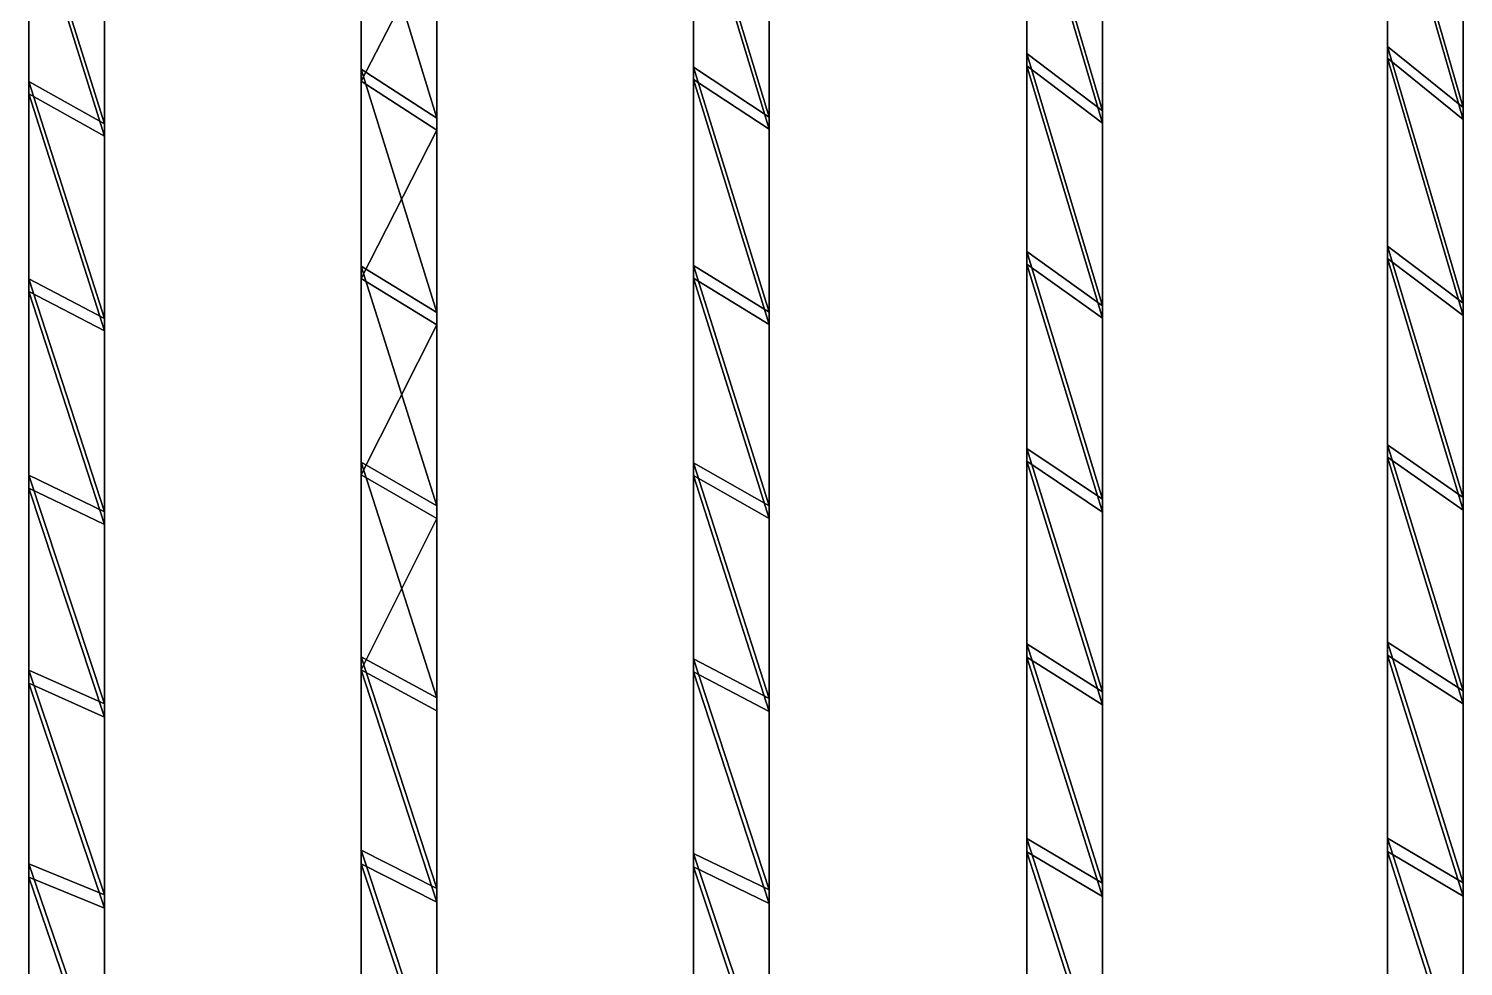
# Model space of a CAD drawing. Header units: inches. Extents: x -754 to 754, y 2181 to 6840.
# Drawn here: x -727 to -223, y 3321 to 3650 of the extents above; entities that cross this region are included whole.
import ezdxf

# ---------------------------------------------------------------- set-up
doc = ezdxf.new("R2010")
doc.units = ezdxf.units.IN
doc.header["$LTSCALE"] = 12.361043
doc.header["$MEASUREMENT"] = 0
for name, color, linetype in [('152', 7, 'CONTINUOUS'), ('154', 7, 'CONTINUOUS'), ('155', 7, 'CONTINUOUS'), ('161', 7, 'CONTINUOUS'), ('163', 7, 'CONTINUOUS'), ('164', 7, 'CONTINUOUS'), ('170', 7, 'CONTINUOUS'), ('171', 7, 'CONTINUOUS'), ('172', 7, 'CONTINUOUS'), ('174', 7, 'CONTINUOUS'), ('175', 7, 'CONTINUOUS'), ('177', 7, 'CONTINUOUS'), ('178', 7, 'CONTINUOUS'), ('190', 7, 'CONTINUOUS'), ('192', 7, 'CONTINUOUS'), ('193', 7, 'CONTINUOUS'), ('45', 7, 'CONTINUOUS'), ('49', 7, 'CONTINUOUS'), ('53', 7, 'CONTINUOUS'), ('57', 7, 'CONTINUOUS')]:
    doc.layers.add(name, color=color, linetype=linetype)

msp = doc.modelspace()

# ---------------------------------------------------------------- linework, layer by layer
at = {"layer": '152', "color": 7, "linetype": 'CONTINUOUS', "true_color": 0xa89b88}
for points in [[(-493.59, 3702.86, 45152.93), (-493.59, 3632.69, 45120.29), (-467.01, 3615.23, 45112.01), (-493.59, 3702.86, 45152.93)], [(-493.59, 3702.86, 45152.93), (-467.01, 3615.23, 45112.01), (-467.01, 3684.21, 45144.35), (-493.59, 3702.86, 45152.93)], [(-493.59, 3632.69, 45120.29), (-493.59, 3562.92, 45086.8), (-467.01, 3546.66, 45078.84), (-493.59, 3632.69, 45120.29)], [(-493.59, 3632.69, 45120.29), (-467.01, 3546.66, 45078.84), (-467.01, 3615.23, 45112.01), (-493.59, 3632.69, 45120.29)], [(-493.59, 3562.92, 45086.8), (-493.59, 3493.57, 45052.47), (-467.01, 3478.48, 45044.86), (-493.59, 3562.92, 45086.8)], [(-493.59, 3562.92, 45086.8), (-467.01, 3478.48, 45044.86), (-467.01, 3546.66, 45078.84), (-493.59, 3562.92, 45086.8)], [(-493.59, 3493.57, 45052.47), (-493.59, 3424.64, 45017.3), (-467.01, 3410.7, 45010.05), (-493.59, 3493.57, 45052.47)], [(-493.59, 3493.57, 45052.47), (-467.01, 3410.7, 45010.05), (-467.01, 3478.48, 45044.86), (-493.59, 3493.57, 45052.47)], [(-493.59, 3424.64, 45017.3), (-493.59, 3356.15, 44981.29), (-467.01, 3343.33, 44974.43), (-493.59, 3424.64, 45017.3)], [(-493.59, 3424.64, 45017.3), (-467.01, 3343.33, 44974.43), (-467.01, 3410.7, 45010.05), (-493.59, 3424.64, 45017.3)], [(-493.59, 3356.15, 44981.29), (-493.59, 3288.1, 44944.45), (-467.01, 3276.4, 44938.01), (-493.59, 3356.15, 44981.29)], [(-493.59, 3356.15, 44981.29), (-467.01, 3276.4, 44938.01), (-467.01, 3343.33, 44974.43), (-493.59, 3356.15, 44981.29)]]:
    msp.add_3dface(points, dxfattribs=at)
at = {"layer": '154', "color": 7, "linetype": 'CONTINUOUS', "true_color": 0xa89b88}
for points in [[(-493.6, 3707.03, 45143.84), (-493.6, 3636.97, 45111.26), (-493.59, 3702.86, 45152.93), (-493.6, 3707.03, 45143.84)], [(-493.59, 3702.86, 45152.93), (-493.6, 3636.97, 45111.26), (-493.59, 3632.69, 45120.29), (-493.59, 3702.86, 45152.93)], [(-493.6, 3636.97, 45111.26), (-493.6, 3567.31, 45077.82), (-493.59, 3632.69, 45120.29), (-493.6, 3636.97, 45111.26)], [(-493.59, 3632.69, 45120.29), (-493.6, 3567.31, 45077.82), (-493.59, 3562.92, 45086.8), (-493.59, 3632.69, 45120.29)], [(-493.6, 3567.31, 45077.82), (-493.6, 3498.07, 45043.54), (-493.59, 3562.92, 45086.8), (-493.6, 3567.31, 45077.82)], [(-493.59, 3562.92, 45086.8), (-493.6, 3498.07, 45043.54), (-493.59, 3493.57, 45052.47), (-493.59, 3562.92, 45086.8)], [(-493.6, 3498.07, 45043.54), (-493.6, 3429.25, 45008.43), (-493.59, 3493.57, 45052.47), (-493.6, 3498.07, 45043.54)], [(-493.59, 3493.57, 45052.47), (-493.6, 3429.25, 45008.43), (-493.59, 3424.64, 45017.3), (-493.59, 3493.57, 45052.47)], [(-493.6, 3429.25, 45008.43), (-493.6, 3360.87, 44972.47), (-493.59, 3424.64, 45017.3), (-493.6, 3429.25, 45008.43)], [(-493.59, 3424.64, 45017.3), (-493.6, 3360.87, 44972.47), (-493.59, 3356.15, 44981.29), (-493.59, 3424.64, 45017.3)], [(-493.6, 3360.87, 44972.47), (-493.6, 3292.93, 44935.69), (-493.59, 3356.15, 44981.29), (-493.6, 3360.87, 44972.47)], [(-493.59, 3356.15, 44981.29), (-493.6, 3292.93, 44935.69), (-493.59, 3288.1, 44944.45), (-493.59, 3356.15, 44981.29)]]:
    msp.add_3dface(points, dxfattribs=at)
at = {"layer": '155', "color": 7, "linetype": 'CONTINUOUS', "true_color": 0xa89b88}
for points in [[(-467, 3619.43, 45102.93), (-467, 3688.29, 45135.23), (-467.01, 3615.23, 45112.01), (-467, 3619.43, 45102.93)], [(-467.01, 3615.23, 45112.01), (-467, 3688.29, 45135.23), (-467.01, 3684.21, 45144.35), (-467.01, 3615.23, 45112.01)], [(-467, 3550.96, 45069.82), (-467, 3619.43, 45102.93), (-467.01, 3546.66, 45078.84), (-467, 3550.96, 45069.82)], [(-467.01, 3546.66, 45078.84), (-467, 3619.43, 45102.93), (-467.01, 3615.23, 45112.01), (-467.01, 3546.66, 45078.84)], [(-467, 3482.9, 45035.89), (-467, 3550.96, 45069.82), (-467.01, 3478.48, 45044.86), (-467, 3482.9, 45035.89)], [(-467.01, 3478.48, 45044.86), (-467, 3550.96, 45069.82), (-467.01, 3546.66, 45078.84), (-467.01, 3478.48, 45044.86)], [(-467, 3415.25, 45001.15), (-467, 3482.9, 45035.89), (-467.01, 3410.7, 45010.05), (-467, 3415.25, 45001.15)], [(-467.01, 3410.7, 45010.05), (-467, 3482.9, 45035.89), (-467.01, 3478.48, 45044.86), (-467.01, 3410.7, 45010.05)], [(-467, 3348.03, 44965.6), (-467, 3415.25, 45001.15), (-467.01, 3343.33, 44974.43), (-467, 3348.03, 44965.6)], [(-467.01, 3343.33, 44974.43), (-467, 3415.25, 45001.15), (-467.01, 3410.7, 45010.05), (-467.01, 3343.33, 44974.43)], [(-467, 3281.23, 44929.25), (-467, 3348.03, 44965.6), (-467.01, 3276.4, 44938.01), (-467, 3281.23, 44929.25)], [(-467.01, 3276.4, 44938.01), (-467, 3348.03, 44965.6), (-467.01, 3343.33, 44974.43), (-467.01, 3276.4, 44938.01)]]:
    msp.add_3dface(points, dxfattribs=at)
at = {"layer": '161', "color": 7, "linetype": 'CONTINUOUS', "true_color": 0xa89b88}
for points in [[(-610.29, 3701.87, 45152.47), (-610.29, 3632.12, 45120.02), (-583.71, 3683.57, 45144.06), (-610.29, 3701.87, 45152.47)], [(-610.29, 3632.12, 45120.02), (-583.71, 3614.83, 45111.82), (-583.71, 3683.57, 45144.06), (-610.29, 3632.12, 45120.02)], [(-610.29, 3632.12, 45120.02), (-610.29, 3562.78, 45086.74), (-583.71, 3614.83, 45111.82), (-610.29, 3632.12, 45120.02)], [(-610.29, 3562.78, 45086.74), (-583.71, 3546.46, 45078.75), (-583.71, 3614.83, 45111.82), (-610.29, 3562.78, 45086.74)], [(-610.29, 3562.78, 45086.74), (-610.29, 3493.84, 45052.61), (-583.71, 3546.46, 45078.75), (-610.29, 3562.78, 45086.74)], [(-610.29, 3493.84, 45052.61), (-583.71, 3478.49, 45044.87), (-583.71, 3546.46, 45078.75), (-610.29, 3493.84, 45052.61)], [(-610.29, 3493.84, 45052.61), (-610.29, 3425.33, 45017.67), (-583.71, 3478.49, 45044.87), (-610.29, 3493.84, 45052.61)], [(-610.29, 3425.33, 45017.67), (-583.71, 3410.93, 45010.18), (-583.71, 3478.49, 45044.87), (-610.29, 3425.33, 45017.67)], [(-610.29, 3425.33, 45017.67), (-610.29, 3357.27, 44981.9), (-583.71, 3343.8, 44974.69), (-610.29, 3425.33, 45017.67)], [(-610.29, 3425.33, 45017.67), (-583.71, 3343.8, 44974.69), (-583.71, 3410.93, 45010.18), (-610.29, 3425.33, 45017.67)], [(-610.29, 3357.27, 44981.9), (-610.29, 3289.64, 44945.31), (-583.71, 3277.1, 44938.41), (-610.29, 3357.27, 44981.9)], [(-610.29, 3357.27, 44981.9), (-583.71, 3277.1, 44938.41), (-583.71, 3343.8, 44974.69), (-610.29, 3357.27, 44981.9)]]:
    msp.add_3dface(points, dxfattribs=at)
at = {"layer": '163', "color": 7, "linetype": 'CONTINUOUS', "true_color": 0xa89b88}
for points in [[(-610.3, 3705.94, 45143.35), (-610.3, 3636.33, 45110.97), (-610.29, 3632.12, 45120.02), (-610.3, 3705.94, 45143.35)], [(-610.29, 3701.87, 45152.47), (-610.3, 3705.94, 45143.35), (-610.29, 3632.12, 45120.02), (-610.29, 3701.87, 45152.47)], [(-610.3, 3636.33, 45110.97), (-610.3, 3567.11, 45077.74), (-610.29, 3562.78, 45086.74), (-610.3, 3636.33, 45110.97)], [(-610.29, 3632.12, 45120.02), (-610.3, 3636.33, 45110.97), (-610.29, 3562.78, 45086.74), (-610.29, 3632.12, 45120.02)], [(-610.3, 3567.11, 45077.74), (-610.3, 3498.31, 45043.68), (-610.29, 3493.84, 45052.61), (-610.3, 3567.11, 45077.74)], [(-610.29, 3562.78, 45086.74), (-610.3, 3567.11, 45077.74), (-610.29, 3493.84, 45052.61), (-610.29, 3562.78, 45086.74)], [(-610.3, 3498.31, 45043.68), (-610.3, 3429.93, 45008.79), (-610.29, 3493.84, 45052.61), (-610.3, 3498.31, 45043.68)], [(-610.29, 3493.84, 45052.61), (-610.3, 3429.93, 45008.79), (-610.29, 3425.33, 45017.67), (-610.29, 3493.84, 45052.61)], [(-610.3, 3429.93, 45008.79), (-610.3, 3361.98, 44973.08), (-610.29, 3425.33, 45017.67), (-610.3, 3429.93, 45008.79)], [(-610.29, 3425.33, 45017.67), (-610.3, 3361.98, 44973.08), (-610.29, 3357.27, 44981.9), (-610.29, 3425.33, 45017.67)], [(-610.3, 3361.98, 44973.08), (-610.3, 3294.47, 44936.55), (-610.29, 3357.27, 44981.9), (-610.3, 3361.98, 44973.08)], [(-610.29, 3357.27, 44981.9), (-610.3, 3294.47, 44936.55), (-610.29, 3289.64, 44945.31), (-610.29, 3357.27, 44981.9)]]:
    msp.add_3dface(points, dxfattribs=at)
at = {"layer": '164', "color": 7, "linetype": 'CONTINUOUS', "true_color": 0xa89b88}
for points in [[(-583.7, 3619.1, 45102.79), (-583.7, 3687.75, 45134.99), (-583.71, 3614.83, 45111.82), (-583.7, 3619.1, 45102.79)], [(-583.71, 3614.83, 45111.82), (-583.7, 3687.75, 45134.99), (-583.71, 3683.57, 45144.06), (-583.71, 3614.83, 45111.82)], [(-583.7, 3550.84, 45069.78), (-583.7, 3619.1, 45102.79), (-583.71, 3546.46, 45078.75), (-583.7, 3550.84, 45069.78)], [(-583.71, 3546.46, 45078.75), (-583.7, 3619.1, 45102.79), (-583.71, 3614.83, 45111.82), (-583.71, 3546.46, 45078.75)], [(-583.7, 3482.99, 45035.95), (-583.7, 3550.84, 45069.78), (-583.71, 3478.49, 45044.87), (-583.7, 3482.99, 45035.95)], [(-583.71, 3478.49, 45044.87), (-583.7, 3550.84, 45069.78), (-583.71, 3546.46, 45078.75), (-583.71, 3478.49, 45044.87)], [(-583.7, 3415.55, 45001.32), (-583.7, 3482.99, 45035.95), (-583.71, 3410.93, 45010.18), (-583.7, 3415.55, 45001.32)], [(-583.71, 3410.93, 45010.18), (-583.7, 3482.99, 45035.95), (-583.71, 3478.49, 45044.87), (-583.71, 3410.93, 45010.18)], [(-583.7, 3348.53, 44965.89), (-583.7, 3415.55, 45001.32), (-583.71, 3343.8, 44974.69), (-583.7, 3348.53, 44965.89)], [(-583.71, 3343.8, 44974.69), (-583.7, 3415.55, 45001.32), (-583.71, 3410.93, 45010.18), (-583.71, 3343.8, 44974.69)], [(-583.7, 3281.94, 44929.66), (-583.7, 3348.53, 44965.89), (-583.71, 3277.1, 44938.41), (-583.7, 3281.94, 44929.66)], [(-583.71, 3277.1, 44938.41), (-583.7, 3348.53, 44965.89), (-583.71, 3343.8, 44974.69), (-583.71, 3277.1, 44938.41)]]:
    msp.add_3dface(points, dxfattribs=at)
at = {"layer": '170', "color": 7, "linetype": 'CONTINUOUS', "true_color": 0xa89b88}
for points in [[(-249.9, 3644.3, 45114.71), (-249.9, 3714.88, 45147.43), (-223.3, 3622.85, 45104.56), (-249.9, 3644.3, 45114.71)], [(-223.3, 3622.85, 45104.56), (-249.9, 3714.88, 45147.43), (-223.3, 3691.96, 45136.92), (-223.3, 3622.85, 45104.56)], [(-249.9, 3574.14, 45081.14), (-249.9, 3644.3, 45114.71), (-223.3, 3554.15, 45071.38), (-249.9, 3574.14, 45081.14)], [(-223.3, 3554.15, 45071.38), (-249.9, 3644.3, 45114.71), (-223.3, 3622.85, 45104.56), (-223.3, 3554.15, 45071.38)], [(-249.9, 3504.4, 45046.71), (-249.9, 3574.14, 45081.14), (-223.3, 3485.85, 45037.38), (-249.9, 3504.4, 45046.71)], [(-223.3, 3485.85, 45037.38), (-249.9, 3574.14, 45081.14), (-223.3, 3554.15, 45071.38), (-223.3, 3485.85, 45037.38)], [(-249.9, 3435.08, 45011.44), (-249.9, 3504.4, 45046.71), (-223.3, 3417.97, 45002.56), (-249.9, 3435.08, 45011.44)], [(-223.3, 3417.97, 45002.56), (-249.9, 3504.4, 45046.71), (-223.3, 3485.85, 45037.38), (-223.3, 3417.97, 45002.56)], [(-249.9, 3366.21, 44975.31), (-249.9, 3435.08, 45011.44), (-223.3, 3350.51, 44966.93), (-249.9, 3366.21, 44975.31)], [(-223.3, 3350.51, 44966.93), (-249.9, 3435.08, 45011.44), (-223.3, 3417.97, 45002.56), (-223.3, 3350.51, 44966.93)], [(-249.9, 3297.78, 44938.35), (-249.9, 3366.21, 44975.31), (-223.3, 3283.49, 44930.49), (-249.9, 3297.78, 44938.35)], [(-223.3, 3283.49, 44930.49), (-249.9, 3366.21, 44975.31), (-223.3, 3350.51, 44966.93), (-223.3, 3283.49, 44930.49)]]:
    msp.add_3dface(points, dxfattribs=at)
at = {"layer": '171', "color": 7, "linetype": 'CONTINUOUS', "true_color": 0xa89b88}
for points in [[(-223.32, 3618.62, 45113.62), (-223.32, 3687.81, 45146.01), (-249.88, 3710.75, 45156.53), (-223.32, 3618.62, 45113.62)], [(-223.32, 3618.62, 45113.62), (-249.88, 3710.75, 45156.53), (-249.88, 3640.09, 45123.78), (-223.32, 3618.62, 45113.62)], [(-223.31, 3549.81, 45080.39), (-249.88, 3640.09, 45123.78), (-249.89, 3569.83, 45090.16), (-223.31, 3549.81, 45080.39)], [(-223.31, 3549.81, 45080.39), (-223.32, 3618.62, 45113.62), (-249.88, 3640.09, 45123.78), (-223.31, 3549.81, 45080.39)], [(-223.31, 3481.4, 45046.33), (-223.31, 3549.81, 45080.39), (-249.89, 3569.83, 45090.16), (-223.31, 3481.4, 45046.33)], [(-223.31, 3481.4, 45046.33), (-249.89, 3569.83, 45090.16), (-249.89, 3499.97, 45055.68), (-223.31, 3481.4, 45046.33)], [(-223.31, 3413.4, 45011.45), (-223.31, 3481.4, 45046.33), (-249.89, 3499.97, 45055.68), (-223.31, 3413.4, 45011.45)], [(-223.31, 3413.4, 45011.45), (-249.89, 3499.97, 45055.68), (-249.89, 3430.54, 45020.34), (-223.31, 3413.4, 45011.45)], [(-223.31, 3345.83, 44975.76), (-223.31, 3413.4, 45011.45), (-249.89, 3430.54, 45020.34), (-223.31, 3345.83, 44975.76)], [(-223.31, 3345.83, 44975.76), (-249.89, 3430.54, 45020.34), (-249.89, 3361.55, 44984.16), (-223.31, 3345.83, 44975.76)], [(-223.31, 3278.7, 44939.27), (-223.31, 3345.83, 44975.76), (-249.89, 3361.55, 44984.16), (-223.31, 3278.7, 44939.27)], [(-223.31, 3278.7, 44939.27), (-249.89, 3361.55, 44984.16), (-249.89, 3293.01, 44947.14), (-223.31, 3278.7, 44939.27)]]:
    msp.add_3dface(points, dxfattribs=at)
at = {"layer": '172', "color": 7, "linetype": 'CONTINUOUS', "true_color": 0xa89b88}
for points in [[(-223.3, 3622.85, 45104.56), (-223.3, 3691.96, 45136.92), (-223.32, 3618.62, 45113.62), (-223.3, 3622.85, 45104.56)], [(-223.32, 3618.62, 45113.62), (-223.3, 3691.96, 45136.92), (-223.32, 3687.81, 45146.01), (-223.32, 3618.62, 45113.62)], [(-223.31, 3549.81, 45080.39), (-223.3, 3622.85, 45104.56), (-223.32, 3618.62, 45113.62), (-223.31, 3549.81, 45080.39)], [(-223.3, 3554.15, 45071.38), (-223.3, 3622.85, 45104.56), (-223.31, 3549.81, 45080.39), (-223.3, 3554.15, 45071.38)], [(-223.3, 3485.85, 45037.38), (-223.3, 3554.15, 45071.38), (-223.31, 3481.4, 45046.33), (-223.3, 3485.85, 45037.38)], [(-223.31, 3481.4, 45046.33), (-223.3, 3554.15, 45071.38), (-223.31, 3549.81, 45080.39), (-223.31, 3481.4, 45046.33)], [(-223.3, 3417.97, 45002.56), (-223.3, 3485.85, 45037.38), (-223.31, 3413.4, 45011.45), (-223.3, 3417.97, 45002.56)], [(-223.31, 3413.4, 45011.45), (-223.3, 3485.85, 45037.38), (-223.31, 3481.4, 45046.33), (-223.31, 3413.4, 45011.45)], [(-223.3, 3350.51, 44966.93), (-223.3, 3417.97, 45002.56), (-223.31, 3345.83, 44975.76), (-223.3, 3350.51, 44966.93)], [(-223.31, 3345.83, 44975.76), (-223.3, 3417.97, 45002.56), (-223.31, 3413.4, 45011.45), (-223.31, 3345.83, 44975.76)], [(-223.3, 3283.49, 44930.49), (-223.3, 3350.51, 44966.93), (-223.31, 3278.7, 44939.27), (-223.3, 3283.49, 44930.49)], [(-223.31, 3278.7, 44939.27), (-223.3, 3350.51, 44966.93), (-223.31, 3345.83, 44975.76), (-223.31, 3278.7, 44939.27)]]:
    msp.add_3dface(points, dxfattribs=at)
at = {"layer": '174', "color": 7, "linetype": 'CONTINUOUS', "true_color": 0xa89b88}
for points in [[(-249.9, 3714.88, 45147.43), (-249.9, 3644.3, 45114.71), (-249.88, 3640.09, 45123.78), (-249.9, 3714.88, 45147.43)], [(-249.88, 3710.75, 45156.53), (-249.9, 3714.88, 45147.43), (-249.88, 3640.09, 45123.78), (-249.88, 3710.75, 45156.53)], [(-249.9, 3644.3, 45114.71), (-249.9, 3574.14, 45081.14), (-249.89, 3569.83, 45090.16), (-249.9, 3644.3, 45114.71)], [(-249.88, 3640.09, 45123.78), (-249.9, 3644.3, 45114.71), (-249.89, 3569.83, 45090.16), (-249.88, 3640.09, 45123.78)], [(-249.9, 3574.14, 45081.14), (-249.9, 3504.4, 45046.71), (-249.89, 3499.97, 45055.68), (-249.9, 3574.14, 45081.14)], [(-249.89, 3569.83, 45090.16), (-249.9, 3574.14, 45081.14), (-249.89, 3499.97, 45055.68), (-249.89, 3569.83, 45090.16)], [(-249.9, 3504.4, 45046.71), (-249.9, 3435.08, 45011.44), (-249.89, 3430.54, 45020.34), (-249.9, 3504.4, 45046.71)], [(-249.89, 3499.97, 45055.68), (-249.9, 3504.4, 45046.71), (-249.89, 3430.54, 45020.34), (-249.89, 3499.97, 45055.68)], [(-249.9, 3435.08, 45011.44), (-249.9, 3366.21, 44975.31), (-249.89, 3361.55, 44984.16), (-249.9, 3435.08, 45011.44)], [(-249.89, 3430.54, 45020.34), (-249.9, 3435.08, 45011.44), (-249.89, 3361.55, 44984.16), (-249.89, 3430.54, 45020.34)], [(-249.9, 3366.21, 44975.31), (-249.9, 3297.78, 44938.35), (-249.89, 3293.01, 44947.14), (-249.9, 3366.21, 44975.31)], [(-249.89, 3361.55, 44984.16), (-249.9, 3366.21, 44975.31), (-249.89, 3293.01, 44947.14), (-249.89, 3361.55, 44984.16)]]:
    msp.add_3dface(points, dxfattribs=at)
at = {"layer": '175', "color": 7, "linetype": 'CONTINUOUS', "true_color": 0xa89b88}
for points in [[(-376.58, 3707.51, 45155.05), (-376.59, 3637.47, 45122.54), (-350.01, 3617.35, 45113.01), (-376.58, 3707.51, 45155.05)], [(-376.58, 3707.51, 45155.05), (-350.01, 3617.35, 45113.01), (-350.02, 3686.27, 45145.3), (-376.58, 3707.51, 45155.05)], [(-376.59, 3637.47, 45122.54), (-376.59, 3567.84, 45089.19), (-350.01, 3548.83, 45079.91), (-376.59, 3637.47, 45122.54)], [(-376.59, 3637.47, 45122.54), (-350.01, 3548.83, 45079.91), (-350.01, 3617.35, 45113.01), (-376.59, 3637.47, 45122.54)], [(-376.59, 3567.84, 45089.19), (-376.59, 3498.62, 45055), (-350.01, 3480.73, 45045.99), (-376.59, 3567.84, 45089.19)], [(-376.59, 3567.84, 45089.19), (-350.01, 3480.73, 45045.99), (-350.01, 3548.83, 45079.91), (-376.59, 3567.84, 45089.19)], [(-376.59, 3498.62, 45055), (-376.59, 3429.84, 45019.98), (-350.01, 3413.04, 45011.26), (-376.59, 3498.62, 45055)], [(-376.59, 3498.62, 45055), (-350.01, 3413.04, 45011.26), (-350.01, 3480.73, 45045.99), (-376.59, 3498.62, 45055)], [(-376.59, 3429.84, 45019.98), (-376.59, 3361.48, 44984.12), (-350.01, 3345.77, 44975.73), (-376.59, 3429.84, 45019.98)], [(-376.59, 3429.84, 45019.98), (-350.01, 3345.77, 44975.73), (-350.01, 3413.04, 45011.26), (-376.59, 3429.84, 45019.98)], [(-376.59, 3361.48, 44984.12), (-376.59, 3293.55, 44947.44), (-350.01, 3278.92, 44939.39), (-376.59, 3361.48, 44984.12)], [(-376.59, 3361.48, 44984.12), (-350.01, 3278.92, 44939.39), (-350.01, 3345.77, 44975.73), (-376.59, 3361.48, 44984.12)]]:
    msp.add_3dface(points, dxfattribs=at)
at = {"layer": '177', "color": 7, "linetype": 'CONTINUOUS', "true_color": 0xa89b88}
for points in [[(-376.6, 3711.67, 45145.96), (-376.6, 3641.75, 45113.51), (-376.58, 3707.51, 45155.05), (-376.6, 3711.67, 45145.96)], [(-376.58, 3707.51, 45155.05), (-376.6, 3641.75, 45113.51), (-376.59, 3637.47, 45122.54), (-376.58, 3707.51, 45155.05)], [(-376.6, 3641.75, 45113.51), (-376.6, 3572.22, 45080.21), (-376.59, 3637.47, 45122.54), (-376.6, 3641.75, 45113.51)], [(-376.59, 3637.47, 45122.54), (-376.6, 3572.22, 45080.21), (-376.59, 3567.84, 45089.19), (-376.59, 3637.47, 45122.54)], [(-376.6, 3572.22, 45080.21), (-376.6, 3503.11, 45046.08), (-376.59, 3567.84, 45089.19), (-376.6, 3572.22, 45080.21)], [(-376.59, 3567.84, 45089.19), (-376.6, 3503.11, 45046.08), (-376.59, 3498.62, 45055), (-376.59, 3567.84, 45089.19)], [(-376.6, 3503.11, 45046.08), (-376.6, 3434.43, 45011.1), (-376.59, 3498.62, 45055), (-376.6, 3503.11, 45046.08)], [(-376.59, 3498.62, 45055), (-376.6, 3434.43, 45011.1), (-376.59, 3429.84, 45019.98), (-376.59, 3498.62, 45055)], [(-376.6, 3434.43, 45011.1), (-376.6, 3366.17, 44975.3), (-376.59, 3429.84, 45019.98), (-376.6, 3434.43, 45011.1)], [(-376.59, 3429.84, 45019.98), (-376.6, 3366.17, 44975.3), (-376.59, 3361.48, 44984.12), (-376.59, 3429.84, 45019.98)], [(-376.6, 3366.17, 44975.3), (-376.6, 3298.36, 44938.68), (-376.59, 3361.48, 44984.12), (-376.6, 3366.17, 44975.3)], [(-376.59, 3361.48, 44984.12), (-376.6, 3298.36, 44938.68), (-376.59, 3293.55, 44947.44), (-376.59, 3361.48, 44984.12)]]:
    msp.add_3dface(points, dxfattribs=at)
at = {"layer": '178', "color": 7, "linetype": 'CONTINUOUS', "true_color": 0xa89b88}
for points in [[(-350.01, 3617.35, 45113.01), (-350, 3690.44, 45136.22), (-350.02, 3686.27, 45145.3), (-350.01, 3617.35, 45113.01)], [(-350, 3621.64, 45103.99), (-350, 3690.44, 45136.22), (-350.01, 3617.35, 45113.01), (-350, 3621.64, 45103.99)], [(-350, 3553.23, 45070.94), (-350, 3621.64, 45103.99), (-350.01, 3548.83, 45079.91), (-350, 3553.23, 45070.94)], [(-350.01, 3548.83, 45079.91), (-350, 3621.64, 45103.99), (-350.01, 3617.35, 45113.01), (-350.01, 3548.83, 45079.91)], [(-350, 3485.23, 45037.07), (-350, 3553.23, 45070.94), (-350.01, 3480.73, 45045.99), (-350, 3485.23, 45037.07)], [(-350.01, 3480.73, 45045.99), (-350, 3553.23, 45070.94), (-350.01, 3548.83, 45079.91), (-350.01, 3480.73, 45045.99)], [(-350, 3417.64, 45002.4), (-350, 3485.23, 45037.07), (-350.01, 3413.04, 45011.26), (-350, 3417.64, 45002.4)], [(-350.01, 3413.04, 45011.26), (-350, 3485.23, 45037.07), (-350.01, 3480.73, 45045.99), (-350.01, 3413.04, 45011.26)], [(-350, 3350.48, 44966.92), (-350, 3417.64, 45002.4), (-350.01, 3345.77, 44975.73), (-350, 3350.48, 44966.92)], [(-350.01, 3345.77, 44975.73), (-350, 3417.64, 45002.4), (-350.01, 3413.04, 45011.26), (-350.01, 3345.77, 44975.73)], [(-350, 3283.74, 44930.64), (-350, 3350.48, 44966.92), (-350.01, 3278.92, 44939.39), (-350, 3283.74, 44930.64)], [(-350.01, 3278.92, 44939.39), (-350, 3350.48, 44966.92), (-350.01, 3345.77, 44975.73), (-350.01, 3278.92, 44939.39)]]:
    msp.add_3dface(points, dxfattribs=at)
at = {"layer": '190', "color": 7, "linetype": 'CONTINUOUS', "true_color": 0xa89b88}
for points in [[(-726.99, 3697.45, 45150.45), (-726.99, 3627.62, 45117.9), (-700.41, 3612.77, 45110.85), (-726.99, 3697.45, 45150.45)], [(-726.99, 3697.45, 45150.45), (-700.41, 3612.77, 45110.85), (-700.41, 3681.58, 45143.15), (-726.99, 3697.45, 45150.45)], [(-726.99, 3627.62, 45117.9), (-726.99, 3558.2, 45084.51), (-700.41, 3544.36, 45077.73), (-726.99, 3627.62, 45117.9)], [(-726.99, 3627.62, 45117.9), (-700.41, 3544.36, 45077.73), (-700.41, 3612.77, 45110.85), (-726.99, 3627.62, 45117.9)], [(-726.99, 3558.2, 45084.51), (-726.99, 3489.19, 45050.28), (-700.41, 3476.35, 45043.8), (-726.99, 3558.2, 45084.51)], [(-726.99, 3558.2, 45084.51), (-700.41, 3476.35, 45043.8), (-700.41, 3544.36, 45077.73), (-726.99, 3558.2, 45084.51)], [(-726.99, 3489.19, 45050.28), (-726.99, 3420.62, 45015.23), (-700.4, 3408.77, 45009.06), (-726.99, 3489.19, 45050.28)], [(-726.99, 3489.19, 45050.28), (-700.4, 3408.77, 45009.06), (-700.41, 3476.35, 45043.8), (-726.99, 3489.19, 45050.28)], [(-726.99, 3420.62, 45015.23), (-727, 3352.48, 44979.34), (-700.4, 3341.61, 44973.51), (-726.99, 3420.62, 45015.23)], [(-726.99, 3420.62, 45015.23), (-700.4, 3341.61, 44973.51), (-700.4, 3408.77, 45009.06), (-726.99, 3420.62, 45015.23)], [(-727, 3352.48, 44979.34), (-727, 3284.77, 44942.62), (-700.4, 3274.86, 44937.16), (-727, 3352.48, 44979.34)], [(-727, 3352.48, 44979.34), (-700.4, 3274.86, 44937.16), (-700.4, 3341.61, 44973.51), (-727, 3352.48, 44979.34)]]:
    msp.add_3dface(points, dxfattribs=at)
at = {"layer": '192', "color": 7, "linetype": 'CONTINUOUS', "true_color": 0xa89b88}
for points in [[(-727, 3701.61, 45141.37), (-727, 3631.91, 45108.88), (-726.99, 3697.45, 45150.45), (-727, 3701.61, 45141.37)], [(-726.99, 3697.45, 45150.45), (-727, 3631.91, 45108.88), (-726.99, 3627.62, 45117.9), (-726.99, 3697.45, 45150.45)], [(-727, 3631.91, 45108.88), (-727, 3562.6, 45075.54), (-726.99, 3627.62, 45117.9), (-727, 3631.91, 45108.88)], [(-726.99, 3627.62, 45117.9), (-727, 3562.6, 45075.54), (-726.99, 3558.2, 45084.51), (-726.99, 3627.62, 45117.9)], [(-727, 3562.6, 45075.54), (-727, 3493.71, 45041.36), (-726.99, 3558.2, 45084.51), (-727, 3562.6, 45075.54)], [(-726.99, 3558.2, 45084.51), (-727, 3493.71, 45041.36), (-726.99, 3489.19, 45050.28), (-726.99, 3558.2, 45084.51)], [(-727, 3493.71, 45041.36), (-727, 3425.24, 45006.35), (-726.99, 3489.19, 45050.28), (-727, 3493.71, 45041.36)], [(-726.99, 3489.19, 45050.28), (-727, 3425.24, 45006.35), (-726.99, 3420.62, 45015.23), (-726.99, 3489.19, 45050.28)], [(-727, 3425.24, 45006.35), (-727, 3357.19, 44970.52), (-726.99, 3420.62, 45015.23), (-727, 3425.24, 45006.35)], [(-726.99, 3420.62, 45015.23), (-727, 3357.19, 44970.52), (-727, 3352.48, 44979.34), (-726.99, 3420.62, 45015.23)], [(-727, 3357.19, 44970.52), (-727, 3289.59, 44933.86), (-727, 3352.48, 44979.34), (-727, 3357.19, 44970.52)], [(-727, 3352.48, 44979.34), (-727, 3289.59, 44933.86), (-727, 3284.77, 44942.62), (-727, 3352.48, 44979.34)]]:
    msp.add_3dface(points, dxfattribs=at)
at = {"layer": '193', "color": 7, "linetype": 'CONTINUOUS', "true_color": 0xa89b88}
for points in [[(-700.4, 3617.07, 45101.82), (-700.4, 3685.76, 45134.07), (-700.41, 3612.77, 45110.85), (-700.4, 3617.07, 45101.82)], [(-700.41, 3612.77, 45110.85), (-700.4, 3685.76, 45134.07), (-700.41, 3681.58, 45143.15), (-700.41, 3612.77, 45110.85)], [(-700.4, 3548.77, 45068.76), (-700.4, 3617.07, 45101.82), (-700.41, 3544.36, 45077.73), (-700.4, 3548.77, 45068.76)], [(-700.41, 3544.36, 45077.73), (-700.4, 3617.07, 45101.82), (-700.41, 3612.77, 45110.85), (-700.41, 3544.36, 45077.73)], [(-700.4, 3480.88, 45034.88), (-700.4, 3548.77, 45068.76), (-700.41, 3544.36, 45077.73), (-700.4, 3480.88, 45034.88)], [(-700.41, 3476.35, 45043.8), (-700.4, 3480.88, 45034.88), (-700.41, 3544.36, 45077.73), (-700.41, 3476.35, 45043.8)], [(-700.4, 3408.77, 45009.06), (-700.4, 3480.88, 45034.88), (-700.41, 3476.35, 45043.8), (-700.4, 3408.77, 45009.06)], [(-700.4, 3413.39, 45000.19), (-700.4, 3480.88, 45034.88), (-700.4, 3408.77, 45009.06), (-700.4, 3413.39, 45000.19)], [(-700.4, 3346.33, 44964.7), (-700.4, 3413.39, 45000.19), (-700.4, 3341.61, 44973.51), (-700.4, 3346.33, 44964.7)], [(-700.4, 3341.61, 44973.51), (-700.4, 3413.39, 45000.19), (-700.4, 3408.77, 45009.06), (-700.4, 3341.61, 44973.51)], [(-700.4, 3279.69, 44928.41), (-700.4, 3346.33, 44964.7), (-700.4, 3274.86, 44937.16), (-700.4, 3279.69, 44928.41)], [(-700.4, 3274.86, 44937.16), (-700.4, 3346.33, 44964.7), (-700.4, 3341.61, 44973.51), (-700.4, 3274.86, 44937.16)]]:
    msp.add_3dface(points, dxfattribs=at)
at = {"layer": '45', "color": 7, "linetype": 'CONTINUOUS', "true_color": 0xa89b88}
for points in [[(-376.6, 3641.75, 45113.51), (-376.6, 3711.67, 45145.96), (-350, 3621.64, 45103.99), (-376.6, 3641.75, 45113.51)], [(-350, 3621.64, 45103.99), (-376.6, 3711.67, 45145.96), (-350, 3690.44, 45136.22), (-350, 3621.64, 45103.99)], [(-376.6, 3572.22, 45080.21), (-376.6, 3641.75, 45113.51), (-350, 3553.23, 45070.94), (-376.6, 3572.22, 45080.21)], [(-350, 3553.23, 45070.94), (-376.6, 3641.75, 45113.51), (-350, 3621.64, 45103.99), (-350, 3553.23, 45070.94)], [(-376.6, 3503.11, 45046.08), (-376.6, 3572.22, 45080.21), (-350, 3485.23, 45037.07), (-376.6, 3503.11, 45046.08)], [(-350, 3485.23, 45037.07), (-376.6, 3572.22, 45080.21), (-350, 3553.23, 45070.94), (-350, 3485.23, 45037.07)], [(-376.6, 3434.43, 45011.1), (-376.6, 3503.11, 45046.08), (-350, 3417.64, 45002.4), (-376.6, 3434.43, 45011.1)], [(-350, 3417.64, 45002.4), (-376.6, 3503.11, 45046.08), (-350, 3485.23, 45037.07), (-350, 3417.64, 45002.4)], [(-376.6, 3366.17, 44975.3), (-376.6, 3434.43, 45011.1), (-350, 3350.48, 44966.92), (-376.6, 3366.17, 44975.3)], [(-350, 3350.48, 44966.92), (-376.6, 3434.43, 45011.1), (-350, 3417.64, 45002.4), (-350, 3350.48, 44966.92)], [(-376.6, 3298.36, 44938.68), (-376.6, 3366.17, 44975.3), (-350, 3283.74, 44930.64), (-376.6, 3298.36, 44938.68)], [(-350, 3283.74, 44930.64), (-376.6, 3366.17, 44975.3), (-350, 3350.48, 44966.92), (-350, 3283.74, 44930.64)]]:
    msp.add_3dface(points, dxfattribs=at)
at = {"layer": '49', "color": 7, "linetype": 'CONTINUOUS', "true_color": 0xa89b88}
for points in [[(-493.6, 3636.97, 45111.26), (-493.6, 3707.03, 45143.84), (-467, 3619.43, 45102.93), (-493.6, 3636.97, 45111.26)], [(-467, 3619.43, 45102.93), (-493.6, 3707.03, 45143.84), (-467, 3688.29, 45135.23), (-467, 3619.43, 45102.93)], [(-493.6, 3567.31, 45077.82), (-493.6, 3636.97, 45111.26), (-467, 3550.96, 45069.82), (-493.6, 3567.31, 45077.82)], [(-467, 3550.96, 45069.82), (-493.6, 3636.97, 45111.26), (-467, 3619.43, 45102.93), (-467, 3550.96, 45069.82)], [(-493.6, 3498.07, 45043.54), (-493.6, 3567.31, 45077.82), (-467, 3482.9, 45035.89), (-493.6, 3498.07, 45043.54)], [(-467, 3482.9, 45035.89), (-493.6, 3567.31, 45077.82), (-467, 3550.96, 45069.82), (-467, 3482.9, 45035.89)], [(-493.6, 3429.25, 45008.43), (-493.6, 3498.07, 45043.54), (-467, 3415.25, 45001.15), (-493.6, 3429.25, 45008.43)], [(-467, 3415.25, 45001.15), (-493.6, 3498.07, 45043.54), (-467, 3482.9, 45035.89), (-467, 3415.25, 45001.15)], [(-493.6, 3360.87, 44972.47), (-493.6, 3429.25, 45008.43), (-467, 3348.03, 44965.6), (-493.6, 3360.87, 44972.47)], [(-467, 3348.03, 44965.6), (-493.6, 3429.25, 45008.43), (-467, 3415.25, 45001.15), (-467, 3348.03, 44965.6)], [(-493.6, 3292.93, 44935.69), (-493.6, 3360.87, 44972.47), (-467, 3281.23, 44929.25), (-493.6, 3292.93, 44935.69)], [(-467, 3281.23, 44929.25), (-493.6, 3360.87, 44972.47), (-467, 3348.03, 44965.6), (-467, 3281.23, 44929.25)]]:
    msp.add_3dface(points, dxfattribs=at)
at = {"layer": '53', "color": 7, "linetype": 'CONTINUOUS', "true_color": 0xa89b88}
for points in [[(-610.3, 3636.33, 45110.97), (-610.3, 3705.94, 45143.35), (-583.7, 3619.1, 45102.79), (-610.3, 3636.33, 45110.97)], [(-583.7, 3619.1, 45102.79), (-610.3, 3705.94, 45143.35), (-583.7, 3687.75, 45134.99), (-583.7, 3619.1, 45102.79)], [(-610.3, 3567.11, 45077.74), (-610.3, 3636.33, 45110.97), (-583.7, 3550.84, 45069.78), (-610.3, 3567.11, 45077.74)], [(-583.7, 3550.84, 45069.78), (-610.3, 3636.33, 45110.97), (-583.7, 3619.1, 45102.79), (-583.7, 3550.84, 45069.78)], [(-610.3, 3498.31, 45043.68), (-610.3, 3567.11, 45077.74), (-583.7, 3482.99, 45035.95), (-610.3, 3498.31, 45043.68)], [(-583.7, 3482.99, 45035.95), (-610.3, 3567.11, 45077.74), (-583.7, 3550.84, 45069.78), (-583.7, 3482.99, 45035.95)], [(-610.3, 3429.93, 45008.79), (-610.3, 3498.31, 45043.68), (-583.7, 3415.55, 45001.32), (-610.3, 3429.93, 45008.79)], [(-583.7, 3415.55, 45001.32), (-610.3, 3498.31, 45043.68), (-583.7, 3482.99, 45035.95), (-583.7, 3415.55, 45001.32)], [(-610.3, 3361.98, 44973.08), (-610.3, 3429.93, 45008.79), (-583.7, 3348.53, 44965.89), (-610.3, 3361.98, 44973.08)], [(-583.7, 3348.53, 44965.89), (-610.3, 3429.93, 45008.79), (-583.7, 3415.55, 45001.32), (-583.7, 3348.53, 44965.89)], [(-610.3, 3294.47, 44936.55), (-610.3, 3361.98, 44973.08), (-583.7, 3281.94, 44929.66), (-610.3, 3294.47, 44936.55)], [(-583.7, 3281.94, 44929.66), (-610.3, 3361.98, 44973.08), (-583.7, 3348.53, 44965.89), (-583.7, 3281.94, 44929.66)]]:
    msp.add_3dface(points, dxfattribs=at)
at = {"layer": '57', "color": 7, "linetype": 'CONTINUOUS', "true_color": 0xa89b88}
for points in [[(-727, 3631.91, 45108.88), (-727, 3701.61, 45141.37), (-700.4, 3617.07, 45101.82), (-727, 3631.91, 45108.88)], [(-700.4, 3617.07, 45101.82), (-727, 3701.61, 45141.37), (-700.4, 3685.76, 45134.07), (-700.4, 3617.07, 45101.82)], [(-727, 3562.6, 45075.54), (-727, 3631.91, 45108.88), (-700.4, 3548.77, 45068.76), (-727, 3562.6, 45075.54)], [(-700.4, 3548.77, 45068.76), (-727, 3631.91, 45108.88), (-700.4, 3617.07, 45101.82), (-700.4, 3548.77, 45068.76)], [(-727, 3493.71, 45041.36), (-727, 3562.6, 45075.54), (-700.4, 3480.88, 45034.88), (-727, 3493.71, 45041.36)], [(-700.4, 3480.88, 45034.88), (-727, 3562.6, 45075.54), (-700.4, 3548.77, 45068.76), (-700.4, 3480.88, 45034.88)], [(-727, 3425.24, 45006.35), (-727, 3493.71, 45041.36), (-700.4, 3413.39, 45000.19), (-727, 3425.24, 45006.35)], [(-700.4, 3413.39, 45000.19), (-727, 3493.71, 45041.36), (-700.4, 3480.88, 45034.88), (-700.4, 3413.39, 45000.19)], [(-727, 3357.19, 44970.52), (-727, 3425.24, 45006.35), (-700.4, 3346.33, 44964.7), (-727, 3357.19, 44970.52)], [(-700.4, 3346.33, 44964.7), (-727, 3425.24, 45006.35), (-700.4, 3413.39, 45000.19), (-700.4, 3346.33, 44964.7)], [(-727, 3289.59, 44933.86), (-727, 3357.19, 44970.52), (-700.4, 3279.69, 44928.41), (-727, 3289.59, 44933.86)], [(-700.4, 3279.69, 44928.41), (-727, 3357.19, 44970.52), (-700.4, 3346.33, 44964.7), (-700.4, 3279.69, 44928.41)]]:
    msp.add_3dface(points, dxfattribs=at)

doc.saveas('drawing.dxf')
